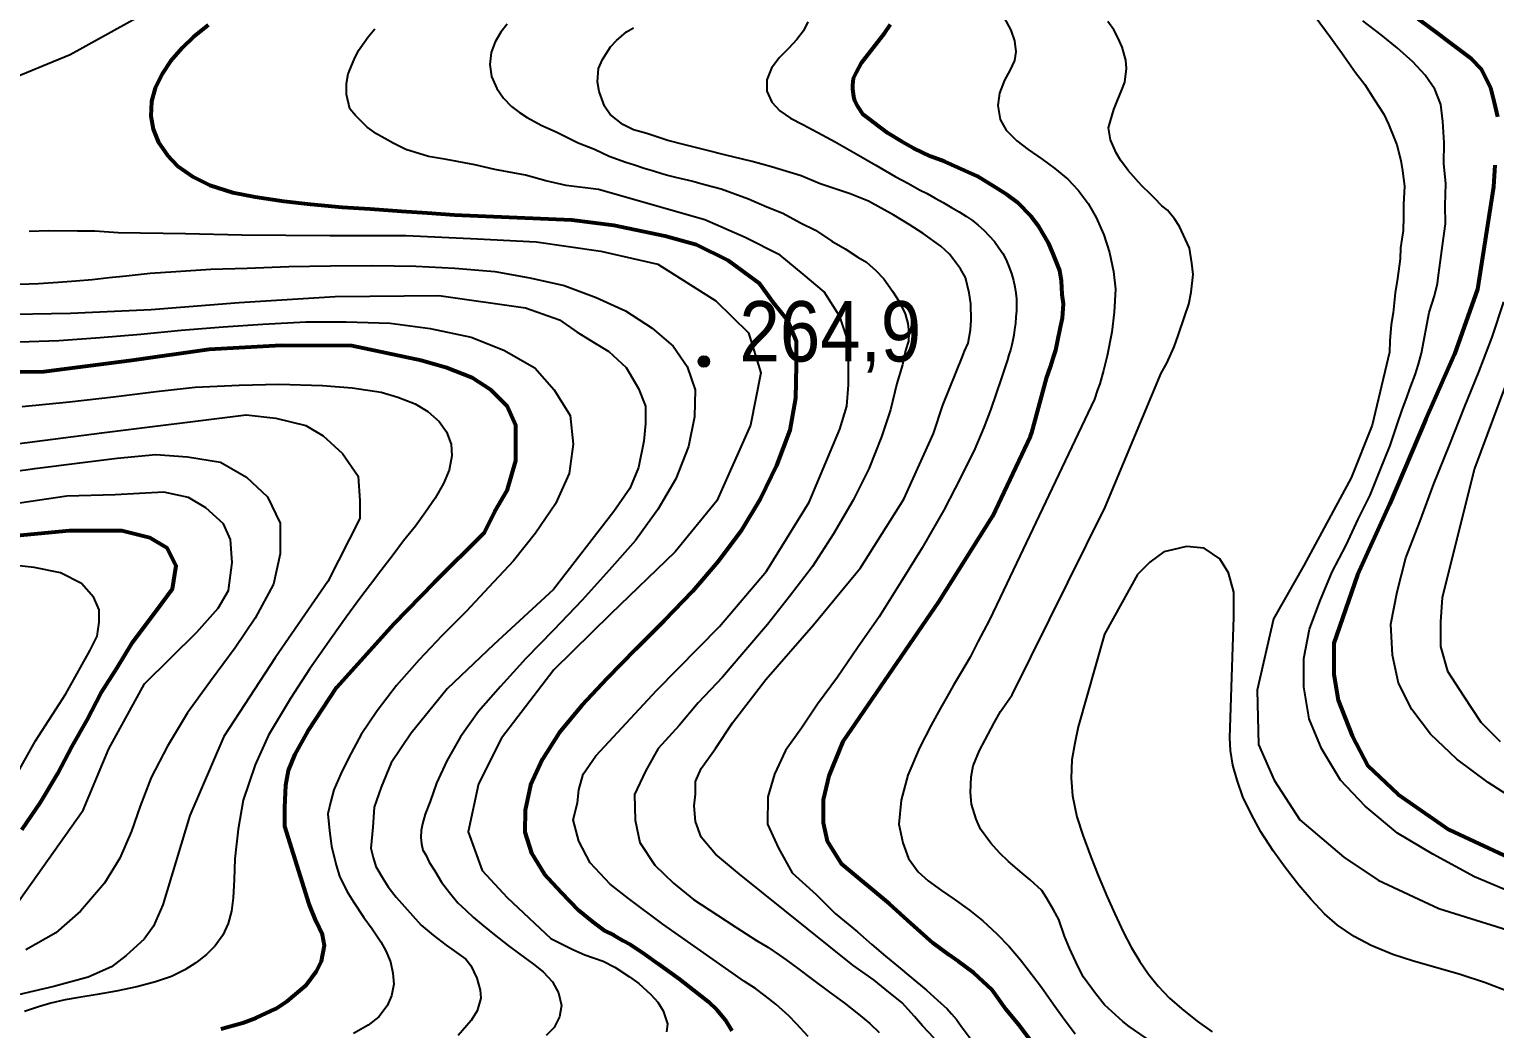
# Model space of a CAD drawing. Header units: metres. Extents: x 552626 to 559174, y 1843804 to 1852371.
# Drawn here: x 556628.6 to 557041.5, y 1844897.7 to 1845179.3 of the extents above; entities that cross this region are included whole.
import ezdxf

# ---------------------------------------------------------------- set-up
doc = ezdxf.new("R2010")
doc.units = ezdxf.units.M
doc.header["$LTSCALE"] = 6.8
for name, color, linetype, lineweight in [('1', 7, 'Continuous', 25), ('2', 7, 'Continuous', 53), ('5', 7, 'Continuous', 25)]:
    doc.layers.add(name, color=color, linetype=linetype, lineweight=lineweight)

msp = doc.modelspace()

# ---------------------------------------------------------------- hatches: boundary and pattern name
at = {"layer": '5'}
msp.add_hatch(color=256, dxfattribs=at).paths.add_polyline_path([(556820.21, 1845085.72, 1), (556817.21, 1845085.72, 1)])

# ---------------------------------------------------------------- linework, layer by layer
at = {"layer": '1'}
for points in [[(556698.31, 1845318.97), (556706.32, 1845307.99), (556716.24, 1845294.68), (556727.75, 1845280.56), (556738.22, 1845267.25), (556747.89, 1845250.15), (556748.32, 1845248.8), (556749.35, 1845242.13), (556748.32, 1845236.99), (556747.3, 1845232.37), (556744.74, 1845227.75), (556741.15, 1845223.13), (556736.55, 1845219.02), (556729.38, 1845215.43), (556722.21, 1845211.32), (556701.22, 1845203.62), (556675.62, 1845191.81), (556640.13, 1845172.12), (556621.42, 1845164.39)], [(556763.23, 1845180.78), (556761.46, 1845178.47), (556759.88, 1845175.79), (556758.78, 1845172.82), (556758.41, 1845169.45), (556758.88, 1845166.02), (556760.32, 1845162.68), (556762.25, 1845159.94), (556764.52, 1845157.61), (556766.71, 1845155.91)], [(556848.01, 1845181.41), (556846.74, 1845178.88), (556844.84, 1845176.42), (556842.49, 1845173.91)], [(556903.18, 1845182.71), (556905.17, 1845179.05), (556906.26, 1845176.06), (556906.62, 1845172.99), (556906.19, 1845170.55), (556904.89, 1845167.73), (556903.41, 1845164.95), (556902.01, 1845161.33), (556901.52, 1845157.81), (556902.21, 1845153.95), (556903.89, 1845150.9), (556906.86, 1845147.86), (556910.03, 1845145.48), (556914.02, 1845142.69), (556917.57, 1845140.13), (556921.22, 1845137.09), (556924.15, 1845134.02), (556926.94, 1845130.22), (556929.24, 1845126.26), (556931.35, 1845121.42), (556932.96, 1845116.43), (556934.12, 1845111.05), (556934.7, 1845106.07), (556934.34, 1845099.59), (556933.66, 1845094.01), (556932.29, 1845087.29)], [(556933.25, 1845148.14), (556932.72, 1845151.59), (556933.24, 1845153.56), (556934.18, 1845156.72), (556935.12, 1845159.03), (556936.43, 1845162.23), (556937.3, 1845164.44), (556937.77, 1845168.3), (556937.57, 1845170.65), (556936.54, 1845174.33), (556935.46, 1845176.86), (556934.22, 1845179.17), (556932.5, 1845181.53)], [(557047.69, 1844935.52), (557035.79, 1844940.5), (557024.12, 1844946.89), (557014.11, 1844952.78), (557004.99, 1844960.42), (556998.07, 1844967.73), (556992.74, 1844976.69), (556989.26, 1844985.01), (556987.72, 1844994), (556987.73, 1845001.99), (556989.35, 1845010.33), (556992.22, 1845018.04), (556995.76, 1845026.49), (556999.64, 1845033.98), (557003.01, 1845041.31), (557006.43, 1845048.08), (557009.3, 1845055.13), (557012.08, 1845062.09), (557014.08, 1845067.99), (557015.46, 1845072.06), (557016.75, 1845075.6), (557017.58, 1845078.03), (557019.14, 1845081.98), (557020.01, 1845084.95), (557020.91, 1845088.05), (557023.04, 1845099.54), (557024.61, 1845104.25), (557025.37, 1845107.65), (557025.66, 1845110.04), (557026.23, 1845114.16), (557026.81, 1845118.42), (557027.64, 1845124.5), (557027.61, 1845129.74), (557027.8, 1845135.77), (557027.2, 1845141.53), (557027.32, 1845147.3), (557026.87, 1845153.34), (557026.36, 1845158.12), (557024.67, 1845162.45), (557021.98, 1845166.37), (557018.49, 1845170.18), (557014.04, 1845174.14), (557009.52, 1845177.77), (557004.4, 1845181.72)], [(556990.68, 1845183.29), (556995.48, 1845176.86), (556998.37, 1845172.75), (557002.31, 1845167.15), (557004.92, 1845163.77), (557007.65, 1845159.45), (557010.25, 1845155.4)], [(556830.17, 1844910.97), (556807.09, 1844927.21), (556797.48, 1844934.44), (556792.27, 1844938.45), (556786.66, 1844944.48), (556783.46, 1844950.51), (556781.85, 1844956.53), (556783.05, 1844961.35), (556783.46, 1844964.97), (556784.66, 1844969.39), (556788.26, 1844974.61), (556805.43, 1844993.1), (556823.09, 1845011.04), (556836.3, 1845026.67), (556848.34, 1845046.05), (556856.98, 1845066.6), (556858.98, 1845073.16), (556859.47, 1845079.1), (556859.47, 1845088.01), (556858.98, 1845092.46), (556857, 1845098.4), (556852.56, 1845105.33), (556846.64, 1845110.28), (556840.22, 1845115.72), (556830.35, 1845120.67), (556819, 1845125.62), (556788.99, 1845134.2), (556779.91, 1845135.34), (556774.14, 1845136.62), (556768.42, 1845138.19), (556759.75, 1845139.86), (556754.17, 1845141.16), (556746.18, 1845142.63), (556741.12, 1845143.52), (556734.7, 1845145.47), (556731.15, 1845147.22), (556726.44, 1845149.86), (556723.83, 1845151.72), (556720.47, 1845155.01), (556718.9, 1845156.91), (556718.01, 1845160.98), (556718.01, 1845164.02), (556718.43, 1845166.74), (556720.1, 1845170.85), (556721.4, 1845173.39), (556724.06, 1845177.24), (556725.97, 1845179.48)], [(556860.68, 1844915.64), (556828.73, 1844941.27), (556821.92, 1844946.89), (556817.91, 1844951.71), (556816.31, 1844956.13), (556815.91, 1844960.55), (556816.31, 1844963.76), (556816.31, 1844967.38), (556817.91, 1844971), (556821.92, 1844976.62), (556826.72, 1844983.85), (556836.12, 1844996.11), (556849.54, 1845011.48), (556862.81, 1845027.56), (556875.06, 1845046.96), (556883.36, 1845065.43), (556886.03, 1845073.39), (556891.53, 1845087.08), (556892.1, 1845088.67), (556893.15, 1845090.9), (556893.83, 1845094.6), (556893.96, 1845097.37), (556893.95, 1845101.94), (556893.47, 1845105.02), (556892.45, 1845109.36), (556891, 1845111.84), (556887.92, 1845115.93), (556885.45, 1845118.19), (556880.44, 1845121.74), (556876.51, 1845124.29), (556872.17, 1845126.99), (556865.03, 1845130.85), (556859.92, 1845132.97), (556851.47, 1845135.81), (556846.07, 1845137.99), (556837.75, 1845140.56), (556832.33, 1845142.07), (556824.49, 1845143.94), (556819.68, 1845145.14), (556812.9, 1845146.86), (556808.57, 1845148.03), (556802.62, 1845149.95), (556798.87, 1845151.01), (556795.83, 1845152.53), (556792.25, 1845155.31), (556790.71, 1845157.69), (556789.15, 1845161.77), (556788.72, 1845164.48), (556789, 1845168.32), (556790.11, 1845170.83), (556792.33, 1845174.35), (556794.1, 1845176.19), (556796.84, 1845178.62), (556798.89, 1845179.73)], [(556842.49, 1845173.91), (556839.88, 1845171.24), (556837.7, 1845168.33), (556836.47, 1845165.09), (556836.46, 1845161.92), (556837.82, 1845158.83), (556840.08, 1845156.38), (556843.05, 1845154.29), (556846.54, 1845152.45), (556850.77, 1845150.23), (556855.68, 1845147.6), (556861.61, 1845144.21), (556867.14, 1845141.06), (556872.63, 1845137.85), (556876.32, 1845135.83), (556879.41, 1845134.1), (556881.61, 1845133.02), (556883.83, 1845131.74), (556886.14, 1845130.56), (556888.5, 1845129.14), (556890.63, 1845127.91), (556892.69, 1845126.59), (556894.35, 1845125.46), (556896.02, 1845124.14), (556897.56, 1845122.75), (556899.09, 1845121.15), (556900.54, 1845119.53), (556901.83, 1845117.79), (556902.91, 1845116.18), (556903.85, 1845114.35), (556904.66, 1845112.49), (556905.37, 1845110.49), (556905.94, 1845108.53), (556906.32, 1845106.71), (556906.61, 1845104.96), (556906.76, 1845103.33), (556906.79, 1845101.76), (556906.77, 1845100.02), (556906.6, 1845098.32), (556906.45, 1845096.44), (556906.21, 1845094.74), (556906.02, 1845093.17), (556905.74, 1845091.71), (556905.45, 1845090.39), (556905.07, 1845088.91), (556904.65, 1845087.55), (556904.21, 1845086.19), (556903.49, 1845083.94), (556902.41, 1845080.81), (556901.09, 1845076.71), (556899.54, 1845072.26), (556897.56, 1845067.12), (556895.05, 1845061.15), (556891.06, 1845053.09), (556886.27, 1845043.84), (556880.23, 1845033.22), (556874.21, 1845023.52), (556868.12, 1845013.81), (556861.98, 1845005.07), (556856.36, 1844996.72), (556850.66, 1844989.19), (556846.16, 1844982.35), (556841.67, 1844976.13), (556838.58, 1844969.45), (556836.67, 1844963.06)], [(556766.71, 1845155.91), (556768.91, 1845154.5), (556772.86, 1845152.31), (556777.21, 1845150.32), (556783.28, 1845147.33), (556787.82, 1845145.51), (556792.02, 1845143.55), (556794.36, 1845142.77), (556796.73, 1845141.88), (556799.15, 1845141.1), (556801.9, 1845140.23), (556804.46, 1845139.42), (556806.83, 1845138.71), (556808.77, 1845138.17), (556810.73, 1845137.69), (556815.53, 1845136.49), (556818.17, 1845135.79), (556821.05, 1845135.05), (556823.58, 1845134.37), (556827.37, 1845132.99), (556831.26, 1845131.52), (556836.45, 1845129.25), (556840.92, 1845127.48), (556845.93, 1845124.81), (556850.14, 1845122.7), (556854.78, 1845119.65), (556858.52, 1845117.45), (556862.06, 1845115.13), (556864.55, 1845113.67), (556867.11, 1845111.31), (556869.38, 1845109), (556871.83, 1845105.53), (556873.7, 1845102.6), (556875.37, 1845099.19), (556876.13, 1845096.4), (556876.48, 1845093.75), (556876.34, 1845091.45), (556875.54, 1845088.82), (556874.62, 1845084.76), (556873.09, 1845079.49), (556871.25, 1845072.14), (556868.72, 1845064.49), (556865.17, 1845055.48), (556860.79, 1845046.62), (556855.22, 1845037.18), (556849.27, 1845027.98), (556842.81, 1845019.48), (556836.64, 1845011.59), (556829.98, 1845003.83), (556823.95, 1844996.75), (556817.12, 1844989.5), (556811.69, 1844983.17), (556805.84, 1844976.62), (556802.23, 1844970.27), (556799.17, 1844963.71), (556799.3, 1844956.44), (556800.63, 1844950.2), (556804.84, 1844943.76), (556810.09, 1844938.73), (556815.8, 1844934.16), (556822.55, 1844929.67), (556827.72, 1844926.34), (556833.54, 1844922.58), (556836.7, 1844920.64), (556840.02, 1844918.44)], [(557010.25, 1845155.4), (557011.64, 1845152.63), (557013.43, 1845148.19), (557013.99, 1845146.74), (557015.12, 1845142.31), (557015.58, 1845139.42), (557016.12, 1845135.11), (557015.81, 1845129.94), (557015.86, 1845126.52), (557015.69, 1845122.6), (557014.96, 1845117.75), (557014.88, 1845114.6), (557014.14, 1845109.09), (557013.51, 1845105.02), (557012.88, 1845099.42), (557012.34, 1845096.12), (557011.97, 1845091.51), (557011.89, 1845088.36), (557007.03, 1845067.75), (557001.11, 1845052.91), (556987.71, 1845028.23), (556979.15, 1845013.19), (556974.56, 1844993.09), (556974.96, 1844977.82), (556979.37, 1844967.78), (556986.58, 1844956.53), (556999, 1844946.08), (557008.67, 1844939.52), (557025.78, 1844931.6), (557051.02, 1844923.71)], [(556944.81, 1844894), (556938.56, 1844898.35), (556936.77, 1844899.74), (556931.62, 1844904.42), (556929.03, 1844907.62), (556925.69, 1844912.24), (556924.07, 1844915.37), (556921.72, 1844920.4), (556920.26, 1844923.74), (556918.71, 1844928.49), (556917.24, 1844931.16), (556915.19, 1844934.61), (556913.89, 1844936.64), (556910.66, 1844939.66), (556908.42, 1844941.56), (556904.5, 1844944.78), (556902, 1844947.23), (556899.57, 1844949.97), (556896.59, 1844953.97), (556895.39, 1844956.77), (556894.1, 1844960.98), (556893.78, 1844964.27), (556893.99, 1844968.67), (556894.55, 1844971.79), (556896.39, 1844976.11), (556897.91, 1844979.15), (556900.45, 1844983.94), (556902.24, 1844987.12), (556905.55, 1844991.81), (556931.77, 1845044.64), (556947.57, 1845082.4), (556949.12, 1845085.25), (556951.2, 1845089.89), (556952.32, 1845093.07), (556954.21, 1845098.54), (556955.31, 1845101.91), (556956.03, 1845105.24), (556956.55, 1845110.25), (556956.15, 1845113.43), (556955.53, 1845117.64), (556954.37, 1845120.06), (556952.67, 1845123.75), (556951.34, 1845125.96), (556949.33, 1845128.37), (556947.75, 1845129.6), (556945.68, 1845131.72), (556944.37, 1845133.07), (556942.21, 1845135.09), (556941.11, 1845136.28), (556939.78, 1845137.83), (556938.23, 1845139.53), (556936.06, 1845142.4), (556934.85, 1845144.53), (556933.25, 1845148.14)], [(556628.57, 1845122.48), (556634.07, 1845122.6), (556642.16, 1845122.57), (556647.02, 1845122.51), (556653.63, 1845122.1), (556672.58, 1845121.79), (556688.52, 1845121.45), (556713.24, 1845121.2), (556734.79, 1845121.26), (556754.87, 1845120.31), (556771.42, 1845119.47), (556789.68, 1845116.81), (556805.7, 1845113.15), (556822.01, 1845102.82), (556831.22, 1845093.8), (556834.73, 1845082.48), (556831.84, 1845067.82), (556822.3, 1845046.49), (556810.63, 1845032.11), (556792.38, 1845014.53), (556776.43, 1844998.79), (556761.68, 1844979.56), (556755.14, 1844966.75)], [(556651.13, 1845109.36), (556655.87, 1845109.83), (556662.62, 1845110.59), (556669.85, 1845111.06), (556679.78, 1845111.76), (556689.97, 1845112.05), (556701.72, 1845112.45), (556713.45, 1845112.64), (556725.27, 1845112.8), (556737.5, 1845112.55), (556748.5, 1845112.05), (556759.79, 1845111.03), (556769.66, 1845109.25), (556779.34, 1845107.1), (556788.3, 1845103.73), (556796.59, 1845099.95), (556804.15, 1845095.09), (556810.02, 1845089.99), (556814.02, 1845084.33), (556816.22, 1845077.71), (556816.03, 1845070.15), (556814.37, 1845061.73), (556810.75, 1845052.69), (556805.68, 1845044), (556799.44, 1845035.26), (556791.98, 1845026.93), (556784.35, 1845018.5), (556776.27, 1845010.05), (556768.55, 1845002.04), (556761.42, 1844994.14), (556755.2, 1844987.05), (556750.11, 1844979.91), (556746.29, 1844973.21), (556743.37, 1844966.94), (556741.53, 1844961.74), (556740.15, 1844958.12), (556739.44, 1844955.46), (556738.99, 1844953.6), (556738.88, 1844951.54), (556739.09, 1844949.77), (556739.53, 1844948.03), (556740.31, 1844946.66), (556741.29, 1844944.63), (556742.88, 1844942.17), (556744.71, 1844939.04), (556746.98, 1844936.1), (556749.34, 1844933.21), (556751.58, 1844931.08), (556753.8, 1844929.02), (556756.59, 1844926.66), (556759.55, 1844924.22), (556763.53, 1844921.16), (556766.86, 1844918.72), (556770.65, 1844915.93), (556773.38, 1844913.76), (556776.04, 1844910.96), (556777.76, 1844907.85), (556778.54, 1844904.29), (556778.04, 1844901.04), (556776.47, 1844898.04), (556774.25, 1844895.77)], [(556625.77, 1845107.49), (556631.16, 1845107.72), (556636.77, 1845108.06), (556641.74, 1845108.44), (556646.33, 1845108.81), (556651.13, 1845109.36)], [(556618.76, 1845098.98), (556640.23, 1845099.31), (556662.92, 1845100.34), (556687.74, 1845102.35), (556714.75, 1845104.03), (556743.99, 1845104.34), (556768.44, 1845100.8), (556778.04, 1845097.41), (556782.98, 1845093.95), (556787.91, 1845090.98), (556791.86, 1845088.5), (556796.79, 1845084.05), (556800.25, 1845078.11), (556802.22, 1845073.16), (556802.22, 1845068.21), (556801.73, 1845063.26), (556800.25, 1845055.84), (556797.78, 1845049.9), (556793.34, 1845043.47), (556776.29, 1845021.5), (556759.54, 1845005.98), (556746.31, 1844993.49), (556736.23, 1844980.94), (556730.56, 1844972.6), (556727.76, 1844965.77), (556725.76, 1844960.15), (556725.36, 1844954.52), (556724.81, 1844948.56), (556725.52, 1844945.99), (556726.22, 1844943.41), (556728.27, 1844939.96), (556729.7, 1844937.66), (556732.02, 1844934.8)], [(557050.25, 1844960.32), (557039.65, 1844967.06), (557030.83, 1844973.66), (557023.44, 1844980.74), (557018.22, 1844987.65), (557014.38, 1844995.11), (557012.72, 1845002.99), (557012.22, 1845011.66), (557014.02, 1845020.79), (557016.46, 1845030.39), (557020.39, 1845040.57), (557024.37, 1845051.23), (557028.81, 1845062.12), (557033.03, 1845072.89), (557037.14, 1845083.01), (557040.84, 1845092.56), (557044.07, 1845102.51)], [(556625.75, 1845091.29), (556636.92, 1845091.59), (556648.54, 1845092.52), (556660.06, 1845093.41), (556671.41, 1845094.54), (556683.19, 1845095.45), (556694.36, 1845096.2), (556706.51, 1845096.85), (556717.86, 1845096.85), (556730.33, 1845096.5), (556741.53, 1845095.05), (556753.15, 1845092.61), (556762.33, 1845088.91), (556771.04, 1845083.96), (556776.53, 1845077.7), (556780.98, 1845070.54), (556781.87, 1845062.41), (556780.72, 1845054.15), (556776.91, 1845045.61), (556771.25, 1845037.37), (556765.02, 1845029.51), (556758.11, 1845022.08), (556751.68, 1845015.26), (556744.87, 1845008.38), (556738.46, 1845001.67), (556732.1, 1844994.44), (556726.64, 1844987.28), (556722.11, 1844980.64), (556718.68, 1844974.16), (556716.35, 1844969.55), (556714.44, 1844965.01), (556713.53, 1844961.78), (556712.76, 1844958.21), (556713.23, 1844953.44), (556713.77, 1844949.13), (556715.11, 1844943.83), (556716.05, 1844940.72), (556718.08, 1844936.49), (556719.92, 1844933.48), (556722.83, 1844929.05), (556725.21, 1844925.83), (556727.62, 1844922.15)], [(556932.29, 1845087.29), (556931.26, 1845083.2), (556930.23, 1845079.43), (556929.61, 1845077.77), (556928.78, 1845075.14), (556902.13, 1845019.22), (556899.06, 1845012.74), (556895.84, 1845006.68), (556893.7, 1845002.4), (556891.03, 1844997.83), (556889.04, 1844994.51), (556887.21, 1844991.35), (556885.36, 1844988.07), (556882.77, 1844983.23), (556879.49, 1844976.84), (556876.18, 1844969.18), (556874.31, 1844962.08), (556873.59, 1844955.38), (556874.77, 1844950.06), (556876.39, 1844945.66), (556879.04, 1844941.94), (556881.86, 1844939.38), (556885.62, 1844936.69), (556889.25, 1844934.2), (556893.53, 1844931.09), (556897.26, 1844928.08), (556901.26, 1844924.44), (556904.69, 1844920.84), (556907.91, 1844917.16), (556911.14, 1844912.96), (556913.79, 1844909.38), (556917.1, 1844904.7), (556919.71, 1844901.04), (556923.33, 1844896.28)], [(556626.56, 1845073.04), (556639.97, 1845074.36), (556652.34, 1845075.79), (556664.31, 1845077.25), (556675.36, 1845078.45), (556687.78, 1845079.09), (556698.87, 1845079.35)], [(556698.87, 1845079.35), (556711.21, 1845078.97), (556719.6, 1845078.27), (556727.79, 1845077.09), (556732.43, 1845075.68), (556737.29, 1845073.75), (556740.86, 1845071.65), (556744.13, 1845068.8), (556746.18, 1845065.94), (556747.5, 1845062.39), (556747.69, 1845059.09), (556746.88, 1845055.08), (556745.29, 1845051.36), (556742.99, 1845047.21), (556740.24, 1845043.27), (556737.38, 1845039.31), (556734.08, 1845035.14), (556731.11, 1845031.21), (556727.65, 1845026.76), (556724.73, 1845022.86), (556721.7, 1845018.89), (556717.86, 1845013.64), (556713.72, 1845007.87), (556707.56, 1844999.06), (556702.22, 1844990.79), (556695.99, 1844980.42), (556692.23, 1844972.04), (556688.86, 1844962.06), (556687.47, 1844953.97), (556686.51, 1844945.59), (556686.35, 1844939.74), (556686.08, 1844934.61), (556685.59, 1844930.86), (556684.6, 1844927.32), (556683.17, 1844924.1), (556680.99, 1844921.07), (556678.53, 1844918.62), (556675.5, 1844916.25), (556672.47, 1844914.3), (556668.64, 1844912.46), (556664.17, 1844910.9), (556658.94, 1844909.54), (556653.08, 1844908.33), (556647.76, 1844907.35), (556642.58, 1844906.47), (556638.75, 1844905.82), (556634.71, 1844904.87), (556631.2, 1844903.9), (556627.25, 1844902.53)], [(557044.52, 1845078.76), (557035.88, 1845055.57), (557026.77, 1845019.25), (557026.28, 1845012.32), (557026.28, 1845005.39), (557028.25, 1844998.47), (557032.7, 1844991.54), (557037.63, 1844984.11), (557043.06, 1844978.67)], [(556619.14, 1845061.74), (556649.02, 1845065.6), (556689.7, 1845070.69), (556698.09, 1845069.7), (556706.48, 1845067.72), (556711.42, 1845064.75), (556716.85, 1845059.8), (556721.29, 1845053.36), (556721.78, 1845046.44), (556721.78, 1845041.49), (556712.72, 1845023.71), (556697.87, 1845002.21), (556683.38, 1844980.05), (556673.86, 1844957.74), (556666.26, 1844932.65), (556663.6, 1844926.58), (556660.94, 1844922.94), (556655.86, 1844918.33), (556651.75, 1844915.18), (556645.21, 1844912.27), (556635.54, 1844909.6), (556606.85, 1844902.89)], [(556618.08, 1845053.83), (556630.19, 1845055.54), (556642.86, 1845057.13), (556653.39, 1845058.44), (556664.26, 1845059.49), (556673.14, 1845058.83), (556682.44, 1845057.34), (556689.84, 1845053.16), (556695.74, 1845047.6), (556699.29, 1845040.17), (556699.28, 1845031.55), (556697.41, 1845023.01), (556692.24, 1845013.42), (556686.57, 1845005.01), (556679.66, 1844995.6), (556673.16, 1844986.76), (556667.51, 1844977.32), (556662.98, 1844968.53), (556659.88, 1844960.46), (556657.37, 1844953.38), (556654.15, 1844945.8), (556649.78, 1844938.67), (556643.07, 1844930.83), (556636.04, 1844924.74), (556627.6, 1844919.95)], [(556624.12, 1844931.6), (556643.76, 1844959.25), (556651.02, 1844976.57), (556661.07, 1844994.85), (556675.85, 1845009.46), (556681.81, 1845016.25), (556684.77, 1845021.19), (556685.75, 1845029.11), (556685.26, 1845035.55), (556683.29, 1845040), (556678.35, 1845044.46), (556673.42, 1845047.43), (556666.51, 1845048.91), (556652.84, 1845048.13), (556639.22, 1845047.73), (556618.09, 1845044.68)], [(557045.82, 1844907.96), (557038.95, 1844910.59), (557031.77, 1844912.94), (557025.56, 1844914.73), (557018.64, 1844916.73), (557012.85, 1844918.58), (557006.75, 1844921.11), (557001.94, 1844923.69), (556997.24, 1844926.9), (556993.57, 1844930.12), (556989.77, 1844934.09), (556986.35, 1844938.15), (556982.48, 1844943.13), (556979.07, 1844947.83), (556975.6, 1844953.17), (556972.95, 1844958.02), (556970.6, 1844963.03), (556968.92, 1844967.71), (556967.76, 1844971.93), (556967.09, 1844976.13), (556966.87, 1844979.68), (556968.05, 1845013.81), (556968.05, 1845020.74), (556966.56, 1845026.18), (556964.1, 1845030.14), (556959.66, 1845033.11), (556954.72, 1845033.61), (556950.77, 1845032.62), (556948.3, 1845032.12), (556944.36, 1845029.15), (556940.9, 1845025.69)], [(556622.69, 1844965.21), (556630.36, 1844978.8), (556638.86, 1844992.05), (556645.78, 1845004.37), (556647.75, 1845008.33), (556648.25, 1845012.29), (556648.25, 1845015.75), (556646.77, 1845019.21), (556643.31, 1845023.17), (556637.39, 1845026.14), (556629.99, 1845027.63), (556621.6, 1845028.62)], [(556940.9, 1845025.69), (556931.53, 1845008.86), (556924.19, 1844982.79), (556923.19, 1844978.19), (556922.39, 1844973.47), (556922.14, 1844968.29), (556922.56, 1844963.33), (556923.82, 1844957.45), (556925.43, 1844952.23), (556927.69, 1844946.11), (556929.8, 1844940.84), (556932.32, 1844934.91), (556934.48, 1844930.03), (556936.93, 1844924.86), (556939.1, 1844920.7), (556941.52, 1844916.6), (556943.95, 1844913.04), (556946.67, 1844909.69), (556949.89, 1844906.32), (556953.33, 1844903.28), (556957.65, 1844899.86), (556961.9, 1844896.83)], [(556755.14, 1844966.75), (556752.29, 1844953.14), (556756.17, 1844942.3), (556763.23, 1844934.72), (556775.57, 1844923.16), (556781.76, 1844920.03), (556785.18, 1844918.56), (556790.35, 1844916.73), (556793.61, 1844915.05), (556797.75, 1844912.33), (556800.36, 1844910.47), (556803.7, 1844907.37), (556805.69, 1844905.15), (556807.23, 1844902.77), (556808.44, 1844899.12), (556808.16, 1844896.8)], [(556836.67, 1844963.06), (556836.62, 1844955.34), (556839.67, 1844948.57), (556843.58, 1844941.6), (556850.35, 1844935.48), (556855.67, 1844930.16), (556861.98, 1844924.99), (556866.05, 1844921.39), (556869.83, 1844918.16), (556873.52, 1844915.1), (556877.01, 1844912.25), (556881.44, 1844908.54), (556884.51, 1844905.74), (556887.21, 1844903.28), (556888.46, 1844901.85), (556889.86, 1844900.26), (556891.22, 1844898.38), (556893.73, 1844895.06)], [(556732.02, 1844934.8), (556739.04, 1844926.85), (556742.44, 1844924.04), (556746.02, 1844921.26), (556748.32, 1844919.64), (556751.56, 1844917.29), (556753.02, 1844915.47), (556754.7, 1844911.97), (556755.6, 1844908.57), (556755.88, 1844906.32), (556754.8, 1844902.76), (556753.15, 1844899.99), (556749.4, 1844895.81)], [(556727.62, 1844922.15), (556729.11, 1844919.61), (556730.34, 1844916.52), (556731.06, 1844913.4), (556731.33, 1844910.23), (556730.7, 1844907.01), (556729.48, 1844904.13), (556727.05, 1844901.04), (556724.1, 1844898.67), (556719.94, 1844896.36)], [(556840.02, 1844918.44), (556841.91, 1844917.14), (556845.44, 1844914.5), (556848.95, 1844911.88), (556854.09, 1844908), (556858.17, 1844904.98), (556862.28, 1844901.78), (556865.46, 1844899.14), (556868.07, 1844896.6)], [(556883.53, 1844895.01), (556880.33, 1844898.51), (556878, 1844901.17), (556874.57, 1844905.02), (556869.8, 1844908.89), (556866.64, 1844911.35), (556860.68, 1844915.64)], [(556848.08, 1844895.52), (556844.78, 1844899.1), (556842.6, 1844901.3), (556838.95, 1844904.65), (556836, 1844906.94), (556833.26, 1844909.07), (556830.17, 1844910.97)]]:
    msp.add_lwpolyline(points, dxfattribs=at)
at = {"layer": '2'}
for points in [[(556678.99, 1845180.48), (556674.85, 1845177.19), (556671.63, 1845174.13), (556668.38, 1845170.35), (556666.03, 1845166.82), (556664.08, 1845162.69), (556663.04, 1845158.99), (556662.85, 1845154.84), (556663.5, 1845151.22), (556665.05, 1845147.42), (556667.43, 1845143.97), (556670.48, 1845140.72), (556674.78, 1845137.72), (556679.48, 1845135.41), (556685.91, 1845133.36), (556692.28, 1845132.07), (556700.34, 1845130.86), (556707.84, 1845130.05), (556716.74, 1845129.23), (556724.64, 1845128.69), (556733.44, 1845128.09), (556740.75, 1845127.62), (556748.37, 1845127.07), (556781.5, 1845125.62), (556793.34, 1845124.14), (556807.65, 1845121.17), (556816.53, 1845118.69), (556825.42, 1845114.24), (556834.3, 1845107.81), (556838.25, 1845102.36), (556842.2, 1845097.41), (556844.67, 1845091.47), (556844.67, 1845087.51), (556844.67, 1845084.54), (556844.54, 1845075.35), (556842.87, 1845066.39), (556839.18, 1845056.41), (556834.65, 1845047.11), (556829.06, 1845037.89), (556822.69, 1845029.33), (556815.52, 1845020.95), (556807.61, 1845012.72), (556799.53, 1845004.62), (556791.47, 1844996.41), (556784.26, 1844988.79), (556777.92, 1844981.04), (556773.25, 1844973.68), (556769.8, 1844966.29), (556768.37, 1844959.3), (556768.19, 1844953.07), (556770.14, 1844947.16), (556773.69, 1844941.38), (556778.44, 1844936.14), (556783.38, 1844931.13), (556787.42, 1844927.85), (556790.79, 1844925.27), (556793.32, 1844924.04), (556795.85, 1844922.6), (556797.98, 1844921.39)], [(556865.06, 1845154.16), (556863.59, 1845155.3), (556861.95, 1845157.76), (556861.2, 1845159.19), (556860.95, 1845160.4), (556860.69, 1845162.46), (556860.64, 1845163.69), (556860.88, 1845165.52), (556861.71, 1845167.24), (556863.09, 1845169.89), (556869.63, 1845178.29), (556871.23, 1845180.71)], [(557018.56, 1845183.27), (557025.04, 1845178.56)], [(557025.04, 1845178.56), (557029.26, 1845175.29), (557034.93, 1845171.05), (557037.76, 1845168.17), (557040.34, 1845162.79), (557041.41, 1845158.74), (557042.3, 1845154.66)], [(556914.59, 1844889.29), (556907.47, 1844898.76), (556903.91, 1844903.13), (556899.94, 1844908.69), (556894.79, 1844913.46), (556890.44, 1844916.63), (556887.66, 1844918.62), (556883.31, 1844921.8), (556876.17, 1844928.16), (556871.02, 1844932.92), (556857.57, 1844944.08), (556853.56, 1844950.51), (556852.36, 1844955.73), (556852.36, 1844962.16), (556853.97, 1844968.99), (556857.97, 1844978.63), (556884.86, 1845018), (556900.04, 1845042.06), (556910.74, 1845064.63), (556911.07, 1845065.71), (556915.22, 1845081.01), (556916.34, 1845084.2), (556917.08, 1845086.67), (556917.84, 1845088.95), (556918.31, 1845091.29), (556919.13, 1845095.39), (556919.76, 1845097.94), (556920.01, 1845101.97), (556919.69, 1845104.59), (556919.49, 1845108.46), (556919.03, 1845111.36), (556917.11, 1845116.06), (556915.77, 1845119.13), (556913.1, 1845123.74), (556910.94, 1845126.61), (556907.02, 1845130.49), (556904.18, 1845132.71), (556900.88, 1845134.77), (556895.73, 1845137.93), (556892.1, 1845139.56), (556886.45, 1845142.09), (556882.66, 1845143.52), (556877.71, 1845145.85), (556874.53, 1845147.64), (556870.52, 1845150.08), (556868.22, 1845151.7), (556865.06, 1845154.16)], [(557041.53, 1845141.06), (557041.16, 1845134.92), (557036.65, 1845106.13), (557030.21, 1845087.78), (557022.11, 1845069.45), (557011.93, 1845045.4), (557002.91, 1845025.63), (556996.2, 1845006.35), (556996.2, 1844997.51), (556997.4, 1844990.28), (557001.4, 1844980.23), (557005.81, 1844971.8), (557014.22, 1844963.76), (557028.65, 1844953.72), (557069.17, 1844934.84)], [(556688.74, 1844899.34), (556692.56, 1844900.77), (556697.94, 1844903.34), (556701.29, 1844905.47), (556706.63, 1844909.95), (556709.56, 1844913.93), (556710.91, 1844916.76), (556711.79, 1844921.15), (556711.23, 1844924.13), (556709.42, 1844927.89), (556707.48, 1844932.79), (556700.62, 1844954.73), (556700.62, 1844960.07), (556700.86, 1844966.37), (556701.59, 1844970.5), (556703.52, 1844975.11), (556707.15, 1844981.66), (556715.3, 1844993.95), (556731.32, 1845011.79), (556742.72, 1845023.45), (556756.82, 1845037.53), (556759.78, 1845043.47), (556763.24, 1845049.4), (556765.7, 1845057.82), (556765.7, 1845062.77), (556765.7, 1845067.72), (556763.24, 1845073.16), (556758.79, 1845077.62), (556753.37, 1845081.08), (556745.96, 1845084.05), (556739.05, 1845086.03), (556719.47, 1845090.1), (556699.54, 1845090.24), (556679.29, 1845089.08), (556657.52, 1845085.97), (556632.67, 1845082.8), (556608.9, 1845082.51)], [(556626.49, 1844953.72), (556631.78, 1844961.45), (556636.65, 1844969.61), (556640.69, 1844977.3), (556644.88, 1844984.71), (556648.87, 1844992.39), (556653.35, 1844999.41), (556657.65, 1845006.52), (556666.01, 1845017.73), (556668.97, 1845021.69), (556669.96, 1845028.12), (556667.49, 1845033.07), (556662.56, 1845036.04), (556654.66, 1845038.02), (556639.86, 1845038.02), (556606.15, 1845034.85)], [(556797.98, 1844921.39), (556802.08, 1844918.71), (556805.75, 1844916.09), (556811.73, 1844911.8), (556815.69, 1844908.64), (556820.01, 1844905.3), (556822.37, 1844903.01), (556824.7, 1844900.22), (556826.58, 1844897.07)], [(556682.68, 1844897.63), (556688.74, 1844899.34)]]:
    msp.add_lwpolyline(points, dxfattribs=at)
at = {"layer": '5'}
msp.add_circle((556818.71, 1845085.72), 1.5, dxfattribs=at)

# ---------------------------------------------------------------- texts
at = {"layer": '5', "width": 0.9}
msp.add_text('264,9', height=17, dxfattribs=at).set_placement((556828.71, 1845085.72))

doc.saveas('drawing.dxf')
